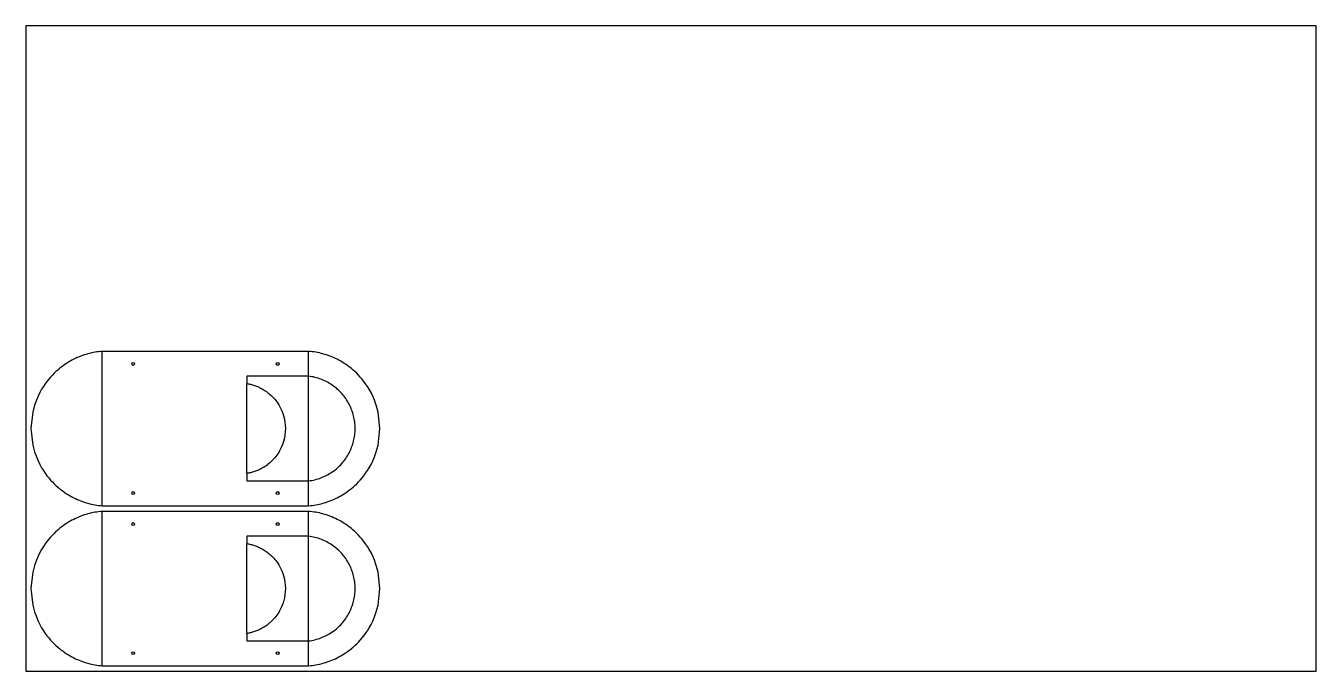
# Model space of a CAD drawing. Header units: millimetres. Extents: x 0 to 2500, y 0 to 1250.
import ezdxf

# ---------------------------------------------------------------- set-up
doc = ezdxf.new("R2010")
doc.units = ezdxf.units.MM
for name, color, linetype in [('CUT', 7, 'Continuous'), ('FOLD', 5, 'Continuous'), ('SHEET', 3, 'Continuous')]:
    doc.layers.add(name, color=color, linetype=linetype)

msp = doc.modelspace()

# ---------------------------------------------------------------- linework, layer by layer
at = {"layer": 'CUT'}
for points in [[(10, 470), (13.4, 438), (16.9, 425), (20.4, 415.2), (23.8, 407.2), (27.2, 400.2), (30.7, 394), (34.1, 388.4), (37.6, 383.3), (41, 378.6), (44.5, 374.3), (48, 370.3), (51.4, 366.5), (54.9, 363), (58.3, 359.7), (61.8, 356.7), (65.2, 353.8), (68.7, 351), (72.1, 348.5), (75.5, 346), (79, 343.8), (82.5, 341.6), (85.9, 339.6), (89.3, 337.7), (92.8, 335.9), (96.2, 334.2), (99.7, 332.7), (103.2, 331.2), (106.6, 329.8), (110, 328.6), (113.5, 327.4), (117, 326.3), (120.4, 325.3), (123.8, 324.4), (127.3, 323.6), (130.8, 322.9), (134.2, 322.2), (137.7, 321.7), (141.1, 321.2), (144.6, 320.8), (148, 320.5), (148, 320.5), (548, 320.5), (548, 320.5), (551.5, 320.8), (554.9, 321.2), (558.4, 321.7), (561.8, 322.2), (565.2, 322.9), (568.7, 323.6), (572.1, 324.4), (575.6, 325.3), (579, 326.3), (582.5, 327.4), (586, 328.6), (589.4, 329.8), (592.9, 331.2), (596.3, 332.7), (599.8, 334.2), (603.2, 335.9), (606.6, 337.7), (610.1, 339.6), (613.5, 341.6), (617, 343.8), (620.5, 346), (623.9, 348.5), (627.4, 351), (630.8, 353.8), (634.2, 356.7), (637.7, 359.7), (641.1, 363), (644.6, 366.5), (648, 370.3), (651.5, 374.3), (655, 378.6), (658.4, 383.3), (661.9, 388.4), (665.3, 394), (668.8, 400.2), (672.2, 407.2), (675.6, 415.2), (679.1, 425), (682.5, 438), (686, 470), (686, 470), (682.5, 502), (679.1, 515), (675.6, 524.8), (672.2, 532.8), (668.8, 539.8), (665.3, 546), (661.9, 551.6), (658.4, 556.7), (655, 561.4), (651.5, 565.7), (648, 569.7), (644.6, 573.5), (641.1, 577), (637.7, 580.3), (634.2, 583.3), (630.8, 586.2), (627.4, 589), (623.9, 591.5), (620.5, 594), (617, 596.2), (613.5, 598.4), (610.1, 600.4), (606.6, 602.3), (603.2, 604.1), (599.8, 605.8), (596.3, 607.3), (592.9, 608.8), (589.4, 610.2), (586, 611.4), (582.5, 612.6), (579, 613.7), (575.6, 614.7), (572.1, 615.6), (568.7, 616.4), (565.2, 617.1), (561.8, 617.8), (558.4, 618.3), (554.9, 618.8), (551.5, 619.2), (548, 619.5), (548, 619.5), (148, 619.5), (148, 619.5), (144.6, 619.2), (141.1, 618.8), (137.7, 618.3), (134.2, 617.8), (130.8, 617.1), (127.3, 616.4), (123.8, 615.6), (120.4, 614.7), (117, 613.7), (113.5, 612.6), (110, 611.4), (106.6, 610.2), (103.2, 608.8), (99.7, 607.3), (96.2, 605.8), (92.8, 604.1), (89.3, 602.3), (85.9, 600.4), (82.5, 598.4), (79, 596.2), (75.5, 594), (72.1, 591.5), (68.7, 589), (65.2, 586.2), (61.8, 583.3), (58.3, 580.3), (54.9, 577), (51.4, 573.5), (48, 569.7), (44.5, 565.7), (41, 561.4), (37.6, 556.7), (34.1, 551.6), (30.7, 546), (27.2, 539.8), (23.8, 532.8), (20.4, 524.8), (16.9, 515), (13.4, 502), (10, 470)], [(428, 383), (428, 368.7), (548, 368.7), (548, 368.7), (551.1, 369.1), (554.1, 369.6), (557.1, 370.2), (560.1, 370.9), (563.1, 371.7), (566.1, 372.5), (569, 373.5), (571.9, 374.5), (574.8, 375.7), (577.6, 376.9), (580.4, 378.2), (583.2, 379.6), (585.9, 381.1), (588.6, 382.6), (591.2, 384.2), (593.8, 385.9), (596.3, 387.7), (598.8, 389.6), (601.2, 391.5), (603.5, 393.5), (605.8, 395.6), (608, 397.8), (610.2, 400), (612.2, 402.3), (614.3, 404.6), (616.2, 407), (618.1, 409.4), (619.9, 412), (621.6, 414.5), (623.2, 417.1), (624.8, 419.8), (626.3, 422.5), (627.7, 425.3), (629, 428.1), (630.2, 430.9), (631.3, 433.8), (632.4, 436.7), (633.4, 439.6), (634.2, 442.6), (635, 445.5), (635.7, 448.5), (636.3, 451.6), (636.8, 454.6), (637.3, 457.7), (637.6, 460.8), (637.8, 463.8), (638, 466.9), (638, 470), (638, 470), (638, 473.1), (637.8, 476.2), (637.6, 479.2), (637.3, 482.3), (636.8, 485.4), (636.3, 488.4), (635.7, 491.5), (635, 494.5), (634.2, 497.4), (633.4, 500.4), (632.4, 503.3), (631.3, 506.2), (630.2, 509.1), (629, 511.9), (627.7, 514.7), (626.3, 517.5), (624.8, 520.2), (623.2, 522.9), (621.6, 525.5), (619.9, 528), (618.1, 530.6), (616.2, 533), (614.3, 535.4), (612.2, 537.7), (610.2, 540), (608, 542.2), (605.8, 544.4), (603.5, 546.5), (601.2, 548.5), (598.8, 550.4), (596.3, 552.3), (593.8, 554.1), (591.2, 555.8), (588.6, 557.4), (585.9, 558.9), (583.2, 560.4), (580.4, 561.8), (577.6, 563.1), (574.8, 564.3), (571.9, 565.5), (569, 566.5), (566.1, 567.5), (563.1, 568.3), (560.1, 569.1), (557.1, 569.8), (554.1, 570.4), (551.1, 570.9), (548, 571.3), (548, 571.3), (428, 571.3), (428, 557), (428, 557), (429.9, 556.7), (431.8, 556.4), (433.6, 556), (435.5, 555.6), (437.4, 555.1), (439.2, 554.6), (441.1, 554), (443, 553.4), (444.9, 552.8), (446.8, 552.1), (448.6, 551.3), (450.5, 550.5), (452.4, 549.7), (454.2, 548.8), (456.1, 547.8), (458, 546.8), (459.9, 545.7), (461.8, 544.6), (463.6, 543.3), (465.5, 542.1), (467.4, 540.7), (469.2, 539.3), (471.1, 537.8), (473, 536.2), (474.9, 534.5), (476.8, 532.7), (478.6, 530.8), (480.5, 528.8), (482.4, 526.6), (484.2, 524.3), (486.1, 521.8), (488, 519.1), (489.9, 516.2), (491.8, 513.1), (493.6, 509.5), (495.5, 505.5), (497.4, 501), (499.2, 495.4), (501.1, 488.1), (503, 470), (503, 470), (501.1, 451.9), (499.2, 444.6), (497.4, 439), (495.5, 434.5), (493.6, 430.5), (491.8, 426.9), (489.9, 423.8), (488, 420.9), (486.1, 418.2), (484.2, 415.7), (482.4, 413.4), (480.5, 411.2), (478.6, 409.2), (476.8, 407.3), (474.9, 405.5), (473, 403.8), (471.1, 402.2), (469.2, 400.7), (467.4, 399.3), (465.5, 397.9), (463.6, 396.7), (461.8, 395.4), (459.9, 394.3), (458, 393.2), (456.1, 392.2), (454.2, 391.2), (452.4, 390.3), (450.5, 389.5), (448.6, 388.7), (446.8, 387.9), (444.9, 387.2), (443, 386.6), (441.1, 386), (439.2, 385.4), (437.4, 384.9), (435.5, 384.4), (433.6, 384), (431.8, 383.6), (429.9, 383.3), (428, 383)], [(10, 160), (13.4, 128), (16.9, 115), (20.4, 105.2), (23.8, 97.2), (27.2, 90.2), (30.7, 84), (34.1, 78.4), (37.6, 73.3), (41, 68.6), (44.5, 64.3), (48, 60.3), (51.4, 56.5), (54.9, 53), (58.3, 49.7), (61.8, 46.7), (65.2, 43.8), (68.7, 41), (72.1, 38.5), (75.5, 36), (79, 33.8), (82.5, 31.6), (85.9, 29.6), (89.3, 27.7), (92.8, 25.9), (96.2, 24.2), (99.7, 22.7), (103.2, 21.2), (106.6, 19.8), (110, 18.6), (113.5, 17.4), (117, 16.3), (120.4, 15.3), (123.8, 14.4), (127.3, 13.6), (130.8, 12.9), (134.2, 12.2), (137.7, 11.7), (141.1, 11.2), (144.6, 10.8), (148, 10.5), (148, 10.5), (548, 10.5), (548, 10.5), (551.5, 10.8), (554.9, 11.2), (558.4, 11.7), (561.8, 12.2), (565.2, 12.9), (568.7, 13.6), (572.1, 14.4), (575.6, 15.3), (579, 16.3), (582.5, 17.4), (586, 18.6), (589.4, 19.8), (592.9, 21.2), (596.3, 22.7), (599.8, 24.2), (603.2, 25.9), (606.6, 27.7), (610.1, 29.6), (613.5, 31.6), (617, 33.8), (620.5, 36), (623.9, 38.5), (627.4, 41), (630.8, 43.8), (634.2, 46.7), (637.7, 49.7), (641.1, 53), (644.6, 56.5), (648, 60.3), (651.5, 64.3), (655, 68.6), (658.4, 73.3), (661.9, 78.4), (665.3, 84), (668.8, 90.2), (672.2, 97.2), (675.6, 105.2), (679.1, 115), (682.5, 128), (686, 160), (686, 160), (682.5, 192), (679.1, 205), (675.6, 214.8), (672.2, 222.8), (668.8, 229.8), (665.3, 236), (661.9, 241.6), (658.4, 246.7), (655, 251.4), (651.5, 255.7), (648, 259.7), (644.6, 263.5), (641.1, 267), (637.7, 270.3), (634.2, 273.3), (630.8, 276.2), (627.4, 279), (623.9, 281.5), (620.5, 284), (617, 286.2), (613.5, 288.4), (610.1, 290.4), (606.6, 292.3), (603.2, 294.1), (599.8, 295.8), (596.3, 297.3), (592.9, 298.8), (589.4, 300.2), (586, 301.4), (582.5, 302.6), (579, 303.7), (575.6, 304.7), (572.1, 305.6), (568.7, 306.4), (565.2, 307.1), (561.8, 307.8), (558.4, 308.3), (554.9, 308.8), (551.5, 309.2), (548, 309.5), (548, 309.5), (148, 309.5), (148, 309.5), (144.6, 309.2), (141.1, 308.8), (137.7, 308.3), (134.2, 307.8), (130.8, 307.1), (127.3, 306.4), (123.8, 305.6), (120.4, 304.7), (117, 303.7), (113.5, 302.6), (110, 301.4), (106.6, 300.2), (103.2, 298.8), (99.7, 297.3), (96.2, 295.8), (92.8, 294.1), (89.3, 292.3), (85.9, 290.4), (82.5, 288.4), (79, 286.2), (75.5, 284), (72.1, 281.5), (68.7, 279), (65.2, 276.2), (61.8, 273.3), (58.3, 270.3), (54.9, 267), (51.4, 263.5), (48, 259.7), (44.5, 255.7), (41, 251.4), (37.6, 246.7), (34.1, 241.6), (30.7, 236), (27.2, 229.8), (23.8, 222.8), (20.4, 214.8), (16.9, 205), (13.4, 192), (10, 160)], [(428, 73), (428, 58.7), (548, 58.7), (548, 58.7), (551.1, 59.1), (554.1, 59.6), (557.1, 60.2), (560.1, 60.9), (563.1, 61.7), (566.1, 62.5), (569, 63.5), (571.9, 64.5), (574.8, 65.7), (577.6, 66.9), (580.4, 68.2), (583.2, 69.6), (585.9, 71.1), (588.6, 72.6), (591.2, 74.2), (593.8, 75.9), (596.3, 77.7), (598.8, 79.6), (601.2, 81.5), (603.5, 83.5), (605.8, 85.6), (608, 87.8), (610.2, 90), (612.2, 92.3), (614.3, 94.6), (616.2, 97), (618.1, 99.4), (619.9, 102), (621.6, 104.5), (623.2, 107.1), (624.8, 109.8), (626.3, 112.5), (627.7, 115.3), (629, 118.1), (630.2, 120.9), (631.3, 123.8), (632.4, 126.7), (633.4, 129.6), (634.2, 132.6), (635, 135.5), (635.7, 138.5), (636.3, 141.6), (636.8, 144.6), (637.3, 147.7), (637.6, 150.8), (637.8, 153.8), (638, 156.9), (638, 160), (638, 160), (638, 163.1), (637.8, 166.2), (637.6, 169.2), (637.3, 172.3), (636.8, 175.4), (636.3, 178.4), (635.7, 181.5), (635, 184.5), (634.2, 187.4), (633.4, 190.4), (632.4, 193.3), (631.3, 196.2), (630.2, 199.1), (629, 201.9), (627.7, 204.7), (626.3, 207.5), (624.8, 210.2), (623.2, 212.9), (621.6, 215.5), (619.9, 218), (618.1, 220.6), (616.2, 223), (614.3, 225.4), (612.2, 227.7), (610.2, 230), (608, 232.2), (605.8, 234.4), (603.5, 236.5), (601.2, 238.5), (598.8, 240.4), (596.3, 242.3), (593.8, 244.1), (591.2, 245.8), (588.6, 247.4), (585.9, 248.9), (583.2, 250.4), (580.4, 251.8), (577.6, 253.1), (574.8, 254.3), (571.9, 255.5), (569, 256.5), (566.1, 257.5), (563.1, 258.3), (560.1, 259.1), (557.1, 259.8), (554.1, 260.4), (551.1, 260.9), (548, 261.3), (548, 261.3), (428, 261.3), (428, 247), (428, 247), (429.9, 246.7), (431.8, 246.4), (433.6, 246), (435.5, 245.6), (437.4, 245.1), (439.2, 244.6), (441.1, 244), (443, 243.4), (444.9, 242.8), (446.8, 242.1), (448.6, 241.3), (450.5, 240.5), (452.4, 239.7), (454.2, 238.8), (456.1, 237.8), (458, 236.8), (459.9, 235.7), (461.8, 234.6), (463.6, 233.3), (465.5, 232.1), (467.4, 230.7), (469.2, 229.3), (471.1, 227.8), (473, 226.2), (474.9, 224.5), (476.8, 222.7), (478.6, 220.8), (480.5, 218.8), (482.4, 216.6), (484.2, 214.3), (486.1, 211.8), (488, 209.1), (489.9, 206.2), (491.8, 203.1), (493.6, 199.5), (495.5, 195.5), (497.4, 191), (499.2, 185.4), (501.1, 178.1), (503, 160), (503, 160), (501.1, 141.9), (499.2, 134.6), (497.4, 129), (495.5, 124.5), (493.6, 120.5), (491.8, 116.9), (489.9, 113.8), (488, 110.9), (486.1, 108.2), (484.2, 105.7), (482.4, 103.4), (480.5, 101.2), (478.6, 99.2), (476.8, 97.3), (474.9, 95.5), (473, 93.8), (471.1, 92.2), (469.2, 90.7), (467.4, 89.3), (465.5, 87.9), (463.6, 86.7), (461.8, 85.4), (459.9, 84.3), (458, 83.2), (456.1, 82.2), (454.2, 81.2), (452.4, 80.3), (450.5, 79.5), (448.6, 78.7), (446.8, 77.9), (444.9, 77.2), (443, 76.6), (441.1, 76), (439.2, 75.4), (437.4, 74.9), (435.5, 74.4), (433.6, 74), (431.8, 73.6), (429.9, 73.3), (428, 73)]]:
    msp.add_lwpolyline(points, close=True, dxfattribs=at)
for centre in [(208, 595), (488, 595), (208, 345), (488, 345), (208, 285), (488, 285), (208, 35), (488, 35)]:
    msp.add_circle(centre, 2.75, dxfattribs=at)
at = {"layer": 'FOLD'}
for p, q in [((148, 320.5), (148, 619.5)), ((548, 320.5), (548, 619.5)), ((428, 383), (428, 557)), ((148, 10.5), (148, 309.5)), ((548, 10.5), (548, 309.5)), ((428, 73), (428, 247))]:
    msp.add_line(p, q, dxfattribs=at)
at = {"layer": 'SHEET'}
msp.add_lwpolyline([(0, 0), (2500, 0), (2500, 1250), (0, 1250)], close=True, dxfattribs=at)

doc.saveas('drawing.dxf')
